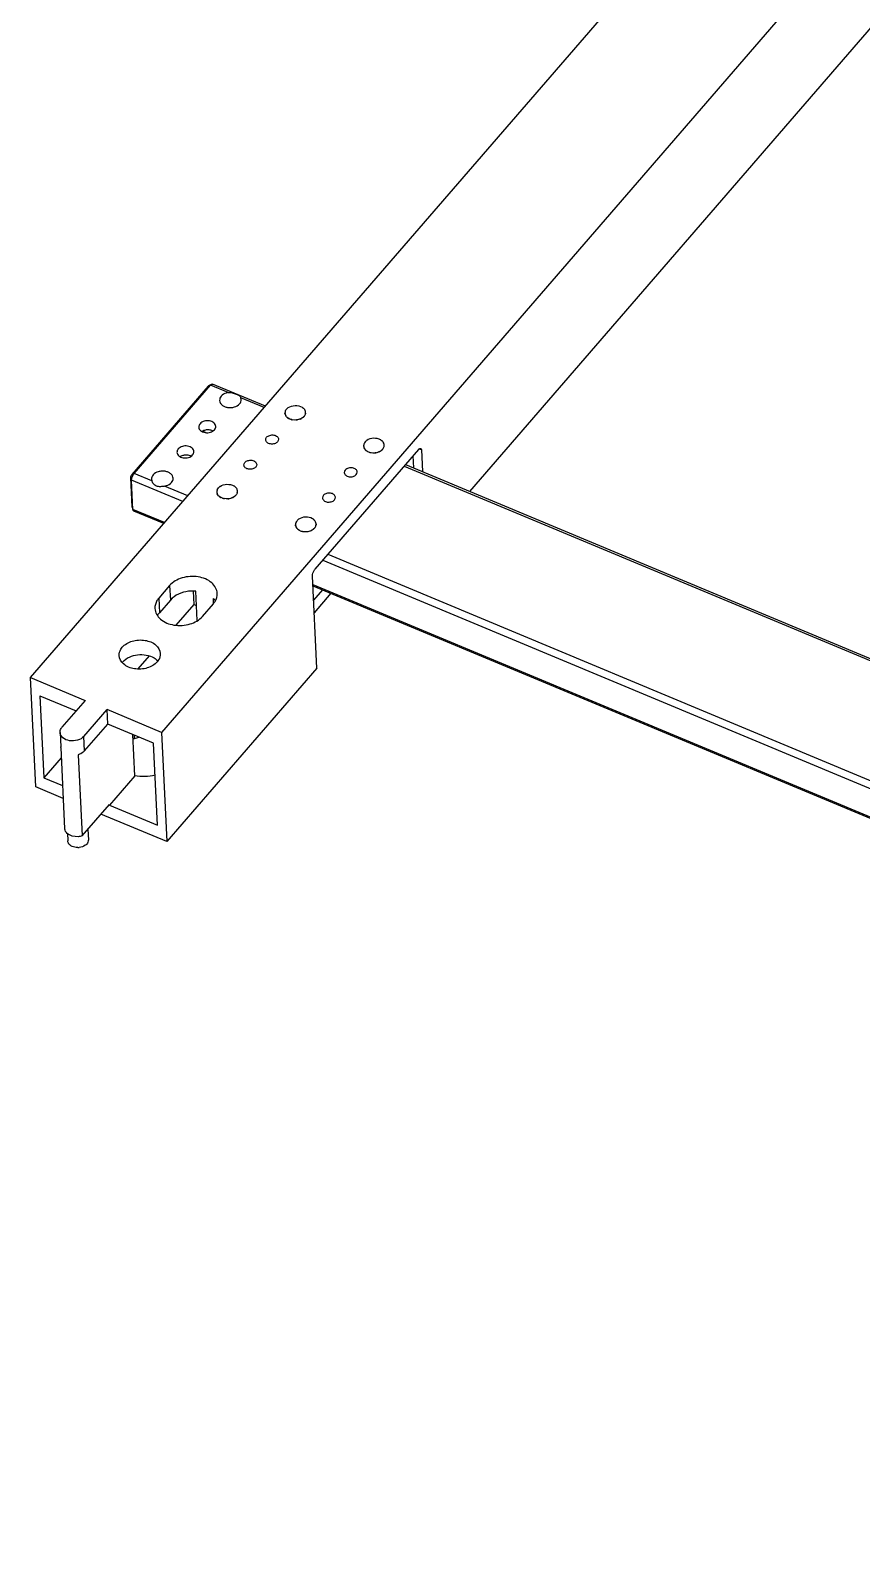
# Model space of a CAD drawing. Header units: millimetres. Extents: x 710 to 26878, y 589 to 5187.
# Drawn here: x 12433.9 to 12514.5, y 1092 to 1240.2 of the extents above; entities that cross this region are included whole.
import ezdxf

# ---------------------------------------------------------------- set-up
doc = ezdxf.new("R2010")
doc.units = ezdxf.units.MM
doc.layers.add('02___PRT_ALL_AXES', color=7, linetype='Continuous')

msp = doc.modelspace()

# ---------------------------------------------------------------- linework, layer by layer
at = {"color": 7, "linetype": 'Continuous'}
for p, q in [((12433.8866, 1177.4059), (12611.7682, 1383.209)), ((12624.4875, 1377.899), (12446.6059, 1172.096)), ((12476.4958, 1195.4907), (12598.5376, 1336.6889)), ((12443.737, 1197.1374), (12451.1432, 1205.7061)), ((12443.9407, 1197.2257), (12451.3469, 1205.7944)), ((12451.1432, 1205.7061), (12451.3469, 1205.7944)), ((12451.1995, 1205.754), (12451.4594, 1205.8902)), ((12453.0556, 1205.0811), (12451.3469, 1205.7944)), ((12456.6712, 1203.7669), (12451.5562, 1205.9023)), ((12458.5519, 1203.0587), (12458.5765, 1203.0649)), ((12458.5772, 1203.0555), (12458.5519, 1203.0587)), ((12458.5552, 1203.0272), (12458.5795, 1203.0342)), ((12458.5808, 1203.0248), (12458.5552, 1203.0272)), ((12458.5605, 1202.996), (12458.5843, 1203.0037)), ((12458.5862, 1202.9944), (12458.5605, 1202.996)), ((12458.5677, 1202.965), (12458.5911, 1202.9734)), ((12458.5935, 1202.9641), (12458.5677, 1202.965)), ((12458.5769, 1202.9342), (12458.5997, 1202.9434)), ((12458.6027, 1202.9342), (12458.5769, 1202.9342)), ((12458.5879, 1202.9039), (12458.6102, 1202.9137)), ((12458.6138, 1202.9047), (12458.5879, 1202.9039)), ((12458.6008, 1202.8739), (12458.6225, 1202.8844)), ((12458.6267, 1202.8755), (12458.6008, 1202.8739)), ((12458.6156, 1202.8444), (12458.6366, 1202.8556)), ((12458.6413, 1202.8468), (12458.6156, 1202.8444)), ((12458.6322, 1202.8155), (12458.6526, 1202.8273)), ((12458.6578, 1202.8187), (12458.6322, 1202.8155)), ((12458.6506, 1202.7871), (12458.6702, 1202.7995)), ((12458.676, 1202.7911), (12458.6506, 1202.7871)), ((12458.7964, 1202.6321), (12458.811, 1202.6475)), ((12458.8197, 1202.6405), (12458.7964, 1202.6321)), ((12458.8262, 1202.6092), (12458.8399, 1202.6251)), ((12458.849, 1202.6184), (12458.8262, 1202.6092)), ((12458.8574, 1202.5873), (12458.8701, 1202.6036)), ((12458.8797, 1202.5972), (12458.8574, 1202.5873)), ((12459.2336, 1202.4303), (12459.2356, 1202.4486)), ((12459.2482, 1202.4457), (12459.2336, 1202.4303)), ((12459.2761, 1202.4214), (12459.2769, 1202.4397)), ((12459.6738, 1202.4027), (12459.6647, 1202.4196)), ((12459.678, 1202.4208), (12459.6738, 1202.4027)), ((12459.7182, 1202.4075), (12459.708, 1202.4241)), ((12459.7213, 1202.4257), (12459.7182, 1202.4075)), ((12460.0954, 1202.5097), (12460.077, 1202.5221)), ((12460.0885, 1202.5272), (12460.0954, 1202.5097)), ((12460.1334, 1202.5273), (12460.1142, 1202.5391)), ((12460.1254, 1202.5445), (12460.1334, 1202.5273)), ((12460.4027, 1202.7449), (12460.4195, 1202.7314)), ((12460.444, 1202.7584), (12460.4193, 1202.7632)), ((12460.4264, 1202.7714), (12460.444, 1202.7584)), ((12460.5918, 1203.0576), (12460.5661, 1203.0544)), ((12460.5677, 1203.0638), (12460.5918, 1203.0576)), ((12460.5962, 1203.0891), (12460.5707, 1203.0852)), ((12460.5718, 1203.0946), (12460.5962, 1203.0891)), ((12460.5987, 1203.1207), (12460.5735, 1203.116)), ((12460.5739, 1203.1255), (12460.5987, 1203.1207)), ((12460.5742, 1203.1563), (12460.5993, 1203.1523)), ((12460.5993, 1203.1523), (12460.5743, 1203.1468)), ((12450.938, 1201.1798), (12450.5825, 1201.3282)), ((12451.1049, 1201.46), (12450.9911, 1201.4547)), ((12471.5314, 1199.5543), (12461.4801, 1187.9252)), ((12466.1835, 1199.8727), (12466.2081, 1199.879)), ((12466.2088, 1199.8695), (12466.1835, 1199.8727)), ((12466.1868, 1199.8413), (12466.2111, 1199.8483)), ((12466.2124, 1199.8389), (12466.1868, 1199.8413)), ((12466.1921, 1199.81), (12466.2159, 1199.8177)), ((12466.2178, 1199.8084), (12466.1921, 1199.81)), ((12466.1993, 1199.779), (12466.2227, 1199.7874)), ((12466.2251, 1199.7782), (12466.1993, 1199.779)), ((12466.2085, 1199.7483), (12466.2313, 1199.7574)), ((12466.2343, 1199.7483), (12466.2085, 1199.7483)), ((12466.2195, 1199.7179), (12466.2418, 1199.7277)), ((12466.2454, 1199.7187), (12466.2195, 1199.7179)), ((12466.2324, 1199.688), (12466.2541, 1199.6985)), ((12466.2583, 1199.6895), (12466.2324, 1199.688)), ((12466.2472, 1199.6585), (12466.2682, 1199.6696)), ((12466.2729, 1199.6609), (12466.2472, 1199.6585)), ((12466.2638, 1199.6295), (12466.2841, 1199.6413)), ((12466.2894, 1199.6327), (12466.2638, 1199.6295)), ((12466.2821, 1199.6012), (12466.3018, 1199.6135)), ((12466.3076, 1199.6051), (12466.2821, 1199.6012)), ((12466.428, 1199.4461), (12466.4426, 1199.4615)), ((12466.4513, 1199.4546), (12466.428, 1199.4461)), ((12466.4577, 1199.4232), (12466.4714, 1199.4391)), ((12466.4806, 1199.4324), (12466.4577, 1199.4232)), ((12466.489, 1199.4014), (12466.5017, 1199.4176)), ((12466.5113, 1199.4112), (12466.489, 1199.4014)), ((12466.8652, 1199.2443), (12466.8672, 1199.2626)), ((12466.8798, 1199.2597), (12466.8652, 1199.2443)), ((12466.9076, 1199.2354), (12466.9085, 1199.2537)), ((12467.3054, 1199.2167), (12467.2963, 1199.2336)), ((12467.3096, 1199.2349), (12467.3054, 1199.2167)), ((12467.3498, 1199.2215), (12467.3396, 1199.2381)), ((12467.3529, 1199.2397), (12467.3498, 1199.2215)), ((12467.727, 1199.3238), (12467.7085, 1199.3362)), ((12467.7201, 1199.3413), (12467.727, 1199.3238)), ((12467.765, 1199.3413), (12467.7458, 1199.3531)), ((12467.757, 1199.3586), (12467.765, 1199.3413)), ((12468.0343, 1199.559), (12468.0511, 1199.5455)), ((12468.0756, 1199.5725), (12468.0508, 1199.5772)), ((12468.0579, 1199.5854), (12468.0756, 1199.5725)), ((12468.2233, 1199.8716), (12468.1977, 1199.8684)), ((12468.1993, 1199.8779), (12468.2233, 1199.8716)), ((12468.2278, 1199.9031), (12468.2023, 1199.8992)), ((12468.2034, 1199.9087), (12468.2278, 1199.9031)), ((12468.2303, 1199.9348), (12468.2051, 1199.93)), ((12468.2055, 1199.9395), (12468.2303, 1199.9348)), ((12468.2058, 1199.9704), (12468.2308, 1199.9664)), ((12468.2308, 1199.9664), (12468.2059, 1199.9609)), ((12471.8126, 1199.5067), (12471.5562, 1199.6137)), ((12471.8126, 1199.5067), (12471.9119, 1197.4044)), ((12448.9888, 1199.0118), (12448.8751, 1199.0065)), ((12470.2668, 1198.0912), (12697.0663, 1103.4093)), ((12471.0639, 1197.7584), (12471.0077, 1198.9484)), ((12443.7467, 1193.9789), (12443.6131, 1196.8076)), ((12443.6131, 1196.8076), (12443.6928, 1196.5661)), ((12443.8264, 1193.7374), (12443.6928, 1196.5661)), ((12448.6563, 1194.494), (12443.6928, 1196.5661)), ((12443.737, 1197.1374), (12443.9407, 1197.2257)), ((12445.6494, 1196.5123), (12443.9407, 1197.2257)), ((12451.9392, 1195.408), (12451.9638, 1195.4142)), ((12451.9645, 1195.4048), (12451.9392, 1195.408)), ((12451.9425, 1195.3766), (12451.9668, 1195.3836)), ((12451.9681, 1195.3742), (12451.9425, 1195.3766)), ((12451.9478, 1195.3453), (12451.9716, 1195.353)), ((12451.9735, 1195.3437), (12451.9478, 1195.3453)), ((12451.955, 1195.3143), (12451.9784, 1195.3227)), ((12451.9808, 1195.3135), (12451.955, 1195.3143)), ((12451.9642, 1195.2836), (12451.987, 1195.2927)), ((12451.99, 1195.2836), (12451.9642, 1195.2836)), ((12451.9752, 1195.2532), (12451.9975, 1195.263)), ((12452.0011, 1195.254), (12451.9752, 1195.2532)), ((12451.9881, 1195.2233), (12452.0098, 1195.2337)), ((12452.014, 1195.2248), (12451.9881, 1195.2233)), ((12452.0029, 1195.1938), (12452.0239, 1195.2049)), ((12452.0286, 1195.1961), (12452.0029, 1195.1938)), ((12452.0195, 1195.1648), (12452.0399, 1195.1766)), ((12452.0451, 1195.168), (12452.0195, 1195.1648)), ((12452.0379, 1195.1365), (12452.0575, 1195.1488)), ((12452.0633, 1195.1404), (12452.0379, 1195.1365)), ((12452.1837, 1194.9814), (12452.1983, 1194.9968)), ((12452.207, 1194.9898), (12452.1837, 1194.9814)), ((12452.2135, 1194.9585), (12452.2272, 1194.9744)), ((12452.2363, 1194.9677), (12452.2135, 1194.9585)), ((12452.2447, 1194.9367), (12452.2574, 1194.9529)), ((12452.267, 1194.9465), (12452.2447, 1194.9367)), ((12452.6209, 1194.7796), (12452.6229, 1194.7979)), ((12452.6355, 1194.795), (12452.6209, 1194.7796)), ((12452.6634, 1194.7707), (12452.6642, 1194.789)), ((12453.0611, 1194.752), (12453.052, 1194.7689)), ((12453.0653, 1194.7702), (12453.0611, 1194.752)), ((12453.1055, 1194.7568), (12453.0953, 1194.7734)), ((12453.1086, 1194.775), (12453.1055, 1194.7568)), ((12453.4827, 1194.8591), (12453.4643, 1194.8715)), ((12453.4758, 1194.8765), (12453.4827, 1194.8591)), ((12453.5207, 1194.8766), (12453.5015, 1194.8884)), ((12453.5127, 1194.8938), (12453.5207, 1194.8766)), ((12453.79, 1195.0943), (12453.8068, 1195.0807)), ((12453.8313, 1195.1078), (12453.8066, 1195.1125)), ((12453.8137, 1195.1207), (12453.8313, 1195.1078)), ((12453.9791, 1195.4069), (12453.9534, 1195.4037)), ((12453.955, 1195.4132), (12453.9791, 1195.4069)), ((12453.9835, 1195.4384), (12453.958, 1195.4345)), ((12453.9591, 1195.444), (12453.9835, 1195.4384)), ((12453.986, 1195.47), (12453.9608, 1195.4653)), ((12453.9612, 1195.4748), (12453.986, 1195.47)), ((12453.9615, 1195.5056), (12453.9866, 1195.5017)), ((12453.9866, 1195.5017), (12453.9616, 1195.4962)), ((12443.7467, 1193.9789), (12443.8264, 1193.7374)), ((12443.7529, 1193.9399), (12443.7467, 1193.9789)), ((12443.7529, 1193.9399), (12443.8388, 1193.6594)), ((12443.8388, 1193.6594), (12443.8264, 1193.7374)), ((12446.8951, 1192.4564), (12443.8264, 1193.7374)), ((12446.8155, 1192.3642), (12443.8983, 1193.5821)), ((12459.5708, 1192.222), (12459.5954, 1192.2283)), ((12459.5961, 1192.2188), (12459.5708, 1192.222)), ((12459.5741, 1192.1906), (12459.5984, 1192.1976)), ((12459.5997, 1192.1882), (12459.5741, 1192.1906)), ((12459.5794, 1192.1593), (12459.6032, 1192.1671)), ((12459.6051, 1192.1577), (12459.5794, 1192.1593)), ((12459.5866, 1192.1283), (12459.61, 1192.1368)), ((12459.6124, 1192.1275), (12459.5866, 1192.1283)), ((12459.5958, 1192.0976), (12459.6186, 1192.1068)), ((12459.6216, 1192.0976), (12459.5958, 1192.0976)), ((12459.6068, 1192.0672), (12459.6291, 1192.0771)), ((12459.6327, 1192.068), (12459.6068, 1192.0672)), ((12459.6197, 1192.0373), (12459.6414, 1192.0478)), ((12459.6456, 1192.0389), (12459.6197, 1192.0373)), ((12459.6345, 1192.0078), (12459.6555, 1192.019)), ((12459.6602, 1192.0102), (12459.6345, 1192.0078)), ((12459.6511, 1191.9789), (12459.6714, 1191.9906)), ((12459.6767, 1191.982), (12459.6511, 1191.9789)), ((12459.6694, 1191.9505), (12459.6891, 1191.9629)), ((12459.6949, 1191.9544), (12459.6694, 1191.9505)), ((12459.8153, 1191.7954), (12459.8299, 1191.8109)), ((12459.8386, 1191.8039), (12459.8153, 1191.7954)), ((12459.845, 1191.7726), (12459.8587, 1191.7884)), ((12459.8679, 1191.7817), (12459.845, 1191.7726)), ((12459.8763, 1191.7507), (12459.889, 1191.7669)), ((12459.8986, 1191.7605), (12459.8763, 1191.7507)), ((12461.1143, 1191.6731), (12461.0958, 1191.6855)), ((12461.1074, 1191.6906), (12461.1143, 1191.6731)), ((12461.1523, 1191.6907), (12461.1331, 1191.7024)), ((12461.1443, 1191.7079), (12461.1523, 1191.6907)), ((12461.4216, 1191.9083), (12461.4384, 1191.8948)), ((12461.4629, 1191.9218), (12461.4381, 1191.9266)), ((12461.4452, 1191.9348), (12461.4629, 1191.9218)), ((12461.6106, 1192.2209), (12461.585, 1192.2178)), ((12461.5866, 1192.2272), (12461.6106, 1192.2209)), ((12461.6151, 1192.2525), (12461.5896, 1192.2485)), ((12461.5907, 1192.258), (12461.6151, 1192.2525)), ((12461.6176, 1192.2841), (12461.5924, 1192.2794)), ((12461.5928, 1192.2888), (12461.6176, 1192.2841)), ((12461.5931, 1192.3197), (12461.6181, 1192.3157)), ((12461.6181, 1192.3157), (12461.5932, 1192.3102)), ((12460.2525, 1191.5936), (12460.2545, 1191.6119)), ((12460.2671, 1191.6091), (12460.2525, 1191.5936)), ((12460.2949, 1191.5848), (12460.2958, 1191.6031)), ((12460.6927, 1191.566), (12460.6836, 1191.583)), ((12460.6969, 1191.5842), (12460.6927, 1191.566)), ((12460.7371, 1191.5708), (12460.7269, 1191.5874)), ((12460.7402, 1191.5891), (12460.7371, 1191.5708)), ((12462.2519, 1188.8182), (12689.0514, 1094.1364)), ((12461.6547, 1178.32), (12461.2323, 1187.2656)), ((12447.3841, 1186.3469), (12446.3261, 1185.1228)), ((12447.3841, 1186.3469), (12447.4509, 1184.9325)), ((12449.6646, 1185.7912), (12449.7249, 1184.5135)), ((12450.0697, 1182.9509), (12449.935, 1185.8039)), ((12461.2706, 1186.455), (12687.2902, 1092.0987)), ((12461.2766, 1186.3271), (12687.2106, 1092.0066)), ((12462.2074, 1185.9386), (12461.3422, 1184.9376)), ((12446.3261, 1185.1228), (12446.3929, 1183.7084)), ((12447.4509, 1184.9325), (12446.3929, 1183.7084)), ((12449.7249, 1184.5135), (12447.9983, 1182.5158)), ((12449.7249, 1184.5135), (12450.0013, 1184.3981)), ((12450.5658, 1183.3528), (12451.6239, 1184.5769)), ((12451.6529, 1184.6285), (12451.6309, 1185.096)), ((12463.0364, 1185.5925), (12461.4007, 1183.7001)), ((12445.4044, 1179.5148), (12444.3079, 1178.2462)), ((12461.6547, 1178.32), (12447.1068, 1161.4886)), ((12434.3875, 1166.7985), (12433.8866, 1177.4059)), ((12433.8866, 1177.4059), (12439.1863, 1175.1934)), ((12434.8013, 1175.6376), (12435.177, 1167.682)), ((12434.8013, 1175.6376), (12438.3057, 1174.1746)), ((12439.1863, 1175.1934), (12436.938, 1172.5922)), ((12439.0578, 1171.7072), (12441.3062, 1174.3085)), ((12441.3729, 1172.8941), (12441.3062, 1174.3085)), ((12446.6059, 1172.096), (12441.3062, 1174.3085)), ((12439.1246, 1170.2929), (12441.3729, 1172.8941)), ((12445.8247, 1171.0357), (12441.3729, 1172.8941)), ((12436.7493, 1172.0908), (12436.8161, 1170.6764)), ((12439.1246, 1170.2929), (12439.0578, 1171.7072)), ((12443.9944, 1167.8706), (12443.8051, 1171.8788)), ((12443.973, 1171.4922), (12443.9578, 1171.815)), ((12446.2004, 1163.0801), (12445.8247, 1171.0357)), ((12446.6059, 1172.096), (12447.1068, 1161.4886)), ((12436.8669, 1169.6372), (12435.177, 1167.682)), ((12436.82, 1170.6303), (12436.8163, 1170.6764)), ((12438.4667, 1160.9059), (12438.4598, 1160.906)), ((12438.5907, 1160.9118), (12438.5976, 1160.9125))]:
    msp.add_line(p, q, dxfattribs=at)
for centre, radius, start, end in [((12459.0743, 1203.0976), 0.4989, 182.70362, 183.760881), ((12459.0756, 1203.0978), 0.5002, 184.849196, 187.296388), ((12459.0798, 1203.0983), 0.5044, 188.380926, 190.814669), ((12459.0866, 1203.0997), 0.5114, 191.891196, 194.302671), ((12459.0961, 1203.1023), 0.5212, 195.367379, 197.748415), ((12459.1081, 1203.1062), 0.5339, 198.797839, 201.141111), ((12459.1225, 1203.112), 0.5493, 202.172201, 204.471382), ((12459.1365, 1203.1184), 0.5648, 205.478621, 206.842434), ((12459.1425, 1203.1215), 0.5715, 206.841563, 207.727753), ((12459.1573, 1203.1295), 0.5883, 208.718596, 210.914987), ((12459.1773, 1203.1417), 0.6118, 211.877603, 214.017516), ((12459.1987, 1203.1564), 0.6377, 214.954464, 217.035923), ((12459.3162, 1203.268), 0.8002, 229.058971, 230.848159), ((12459.3399, 1203.2975), 0.8379, 231.629795, 233.36487), ((12459.3629, 1203.3288), 0.8768, 234.122975, 235.806327), ((12459.385, 1203.3619), 0.9167, 236.542024, 238.176266), ((12459.4061, 1203.3964), 0.9571, 238.890759, 240.478659), ((12459.426, 1203.4319), 0.9978, 241.173206, 242.717627), ((12459.5017, 1203.612), 1.1934, 251.737729, 253.108402), ((12459.5117, 1203.6456), 1.2285, 253.710385, 255.054843), ((12459.5201, 1203.6774), 1.2614, 255.645804, 256.966769), ((12459.5268, 1203.7071), 1.2918, 257.547902, 258.848035), ((12459.532, 1203.7343), 1.3195, 259.420508, 260.702407), ((12459.5415, 1203.8282), 1.414, 273.773578, 274.997674), ((12459.5419, 1203.824), 1.4098, 275.541558, 276.029774), ((12459.5422, 1203.8213), 1.4071, 276.029682, 276.768982), ((12459.5433, 1203.8127), 1.3983, 277.314312, 278.54755), ((12459.5454, 1203.7991), 1.3846, 279.09621, 280.337567), ((12459.5872, 1203.6522), 1.2317, 290.168765, 291.510869), ((12459.6001, 1203.6198), 1.1968, 292.111749, 293.479806), ((12459.6139, 1203.5885), 1.1625, 294.093703, 295.225134), ((12459.6194, 1203.5767), 1.1495, 295.226758, 295.492137), ((12459.6316, 1203.5518), 1.1218, 296.115976, 297.544323), ((12459.65, 1203.517), 1.0825, 298.185343, 299.648132), ((12459.6701, 1203.4822), 1.0423, 300.305082, 301.805227), ((12459.6917, 1203.4478), 1.0017, 302.479407, 304.019838), ((12459.7639, 1203.3508), 0.8806, 309.372053, 311.050611), ((12459.7897, 1203.3215), 0.8416, 311.806532, 313.536572), ((12459.816, 1203.2942), 0.8037, 314.315921, 316.099859), ((12459.8364, 1203.2748), 0.7755, 316.907988, 317.516961), ((12459.8455, 1203.2664), 0.7632, 317.515325, 318.746385), ((12459.8687, 1203.2464), 0.7325, 319.572726, 321.470426), ((12459.8946, 1203.2261), 0.6997, 322.325536, 324.282221), ((12460.0396, 1203.1506), 0.5352, 343.94598, 346.285308), ((12460.0522, 1203.1477), 0.5223, 347.333109, 349.710848), ((12460.0598, 1203.1463), 0.5146, 350.776377, 351.247005), ((12460.0628, 1203.1459), 0.5116, 351.245677, 353.184089), ((12460.0694, 1203.1451), 0.5049, 354.25872, 356.690713), ((12460.0755, 1203.1449), 0.4988, 1.309148, 2.703581), ((12460.0738, 1203.1449), 0.5005, 357.774659, 0.220964), ((12451.1023, 1200.3002), 1.1598, 95.497787, 95.820746), ((12451.103, 1200.2957), 1.1643, 89.354006, 89.910371), ((12466.7059, 1199.9117), 0.4989, 182.70362, 183.760881), ((12466.7072, 1199.9118), 0.5002, 184.849196, 187.296388), ((12466.7113, 1199.9124), 0.5044, 188.380926, 190.814669), ((12466.7182, 1199.9138), 0.5114, 191.891196, 194.302671), ((12466.7277, 1199.9163), 0.5212, 195.367379, 197.748415), ((12466.7397, 1199.9203), 0.5339, 198.797839, 201.141111), ((12466.7541, 1199.926), 0.5493, 202.172201, 204.471382), ((12466.7681, 1199.9325), 0.5647, 205.478606, 206.836117), ((12466.7741, 1199.9355), 0.5715, 206.83527, 207.727763), ((12466.7889, 1199.9436), 0.5883, 208.718596, 210.914987), ((12466.8089, 1199.9558), 0.6118, 211.877603, 214.017516), ((12466.8303, 1199.9705), 0.6377, 214.954464, 217.035923), ((12466.9478, 1200.0821), 0.8002, 229.058971, 230.848159), ((12466.9714, 1200.1115), 0.8379, 231.629795, 233.36487), ((12466.9945, 1200.1429), 0.8768, 234.122975, 235.806327), ((12467.0166, 1200.176), 0.9167, 236.542024, 238.176266), ((12467.0377, 1200.2104), 0.9571, 238.890759, 240.478659), ((12467.0576, 1200.246), 0.9978, 241.173206, 242.717627), ((12467.1333, 1200.426), 1.1934, 251.737729, 253.108402), ((12467.1433, 1200.4596), 1.2285, 253.710385, 255.054843), ((12467.1517, 1200.4915), 1.2614, 255.645804, 256.966769), ((12467.1584, 1200.5212), 1.2918, 257.547902, 258.848035), ((12467.1636, 1200.5483), 1.3195, 259.420508, 260.702407), ((12467.1731, 1200.6423), 1.414, 273.773578, 274.997674), ((12467.1735, 1200.638), 1.4098, 275.541558, 276.026988), ((12467.1738, 1200.6354), 1.4071, 276.026894, 276.76898), ((12467.1749, 1200.6267), 1.3983, 277.314312, 278.54755), ((12467.177, 1200.6132), 1.3846, 279.09621, 280.337567), ((12467.2187, 1200.4663), 1.2317, 290.168765, 291.510869), ((12467.2317, 1200.4339), 1.1968, 292.111749, 293.479806), ((12467.2455, 1200.4026), 1.1626, 294.093718, 295.220094), ((12467.251, 1200.3907), 1.1495, 295.2217, 295.492133), ((12467.2632, 1200.3659), 1.1218, 296.115976, 297.544323), ((12467.2816, 1200.331), 1.0825, 298.185343, 299.648132), ((12467.3017, 1200.2962), 1.0423, 300.305082, 301.805227), ((12467.3233, 1200.2619), 1.0017, 302.479407, 304.019838), ((12467.3955, 1200.1648), 0.8806, 309.372053, 311.050611), ((12467.4213, 1200.1355), 0.8416, 311.806532, 313.536572), ((12467.4476, 1200.1083), 0.8037, 314.315921, 316.099859), ((12467.468, 1200.0888), 0.7755, 316.907988, 317.516961), ((12467.4771, 1200.0805), 0.7632, 317.515325, 318.746385), ((12467.5003, 1200.0605), 0.7325, 319.572726, 321.470426), ((12467.5262, 1200.0402), 0.6997, 322.325536, 324.282221), ((12467.6712, 1199.9647), 0.5352, 343.94598, 346.285308), ((12467.6838, 1199.9617), 0.5223, 347.333109, 349.710848), ((12467.6913, 1199.9604), 0.5146, 350.776383, 351.229837), ((12467.6944, 1199.9599), 0.5116, 351.228476, 353.184059), ((12467.701, 1199.9592), 0.5049, 354.25872, 356.690713), ((12467.7071, 1199.959), 0.4988, 1.309148, 2.703581), ((12467.7054, 1199.9589), 0.5005, 357.774659, 0.220964), ((12448.9862, 1197.852), 1.1598, 95.497787, 95.820746), ((12448.987, 1197.8475), 1.1643, 89.354006, 89.910371), ((12452.4616, 1195.447), 0.4989, 182.70362, 183.760881), ((12452.4629, 1195.4471), 0.5002, 184.849196, 187.296388), ((12452.4671, 1195.4477), 0.5044, 188.380926, 190.814669), ((12452.4739, 1195.4491), 0.5114, 191.891196, 194.302671), ((12452.4834, 1195.4516), 0.5212, 195.367379, 197.748415), ((12452.4954, 1195.4556), 0.5339, 198.797839, 201.141111), ((12452.5098, 1195.4613), 0.5493, 202.172201, 204.471382), ((12452.5238, 1195.4678), 0.5648, 205.478621, 206.842434), ((12452.5298, 1195.4708), 0.5715, 206.841563, 207.727753), ((12452.5446, 1195.4788), 0.5883, 208.718596, 210.914987), ((12452.5646, 1195.4911), 0.6118, 211.877603, 214.017516), ((12452.586, 1195.5058), 0.6377, 214.954464, 217.035923), ((12452.7035, 1195.6174), 0.8002, 229.058971, 230.848159), ((12452.7272, 1195.6468), 0.8379, 231.629795, 233.36487), ((12452.7502, 1195.6782), 0.8768, 234.122975, 235.806327), ((12452.7723, 1195.7112), 0.9167, 236.542024, 238.176266), ((12452.7934, 1195.7457), 0.9571, 238.890759, 240.478659), ((12452.8133, 1195.7812), 0.9978, 241.173206, 242.717627), ((12452.889, 1195.9613), 1.1934, 251.737729, 253.108402), ((12452.899, 1195.9949), 1.2285, 253.710385, 255.054843), ((12452.9074, 1196.0268), 1.2614, 255.645804, 256.966769), ((12452.9141, 1196.0564), 1.2918, 257.547902, 258.848035), ((12452.9193, 1196.0836), 1.3195, 259.420508, 260.702407), ((12452.9288, 1196.1776), 1.414, 273.773578, 274.997674), ((12452.9292, 1196.1733), 1.4098, 275.541558, 276.029774), ((12452.9295, 1196.1707), 1.4071, 276.029682, 276.768982), ((12452.9306, 1196.162), 1.3983, 277.314312, 278.54755), ((12452.9327, 1196.1485), 1.3846, 279.09621, 280.337567), ((12452.9745, 1196.0016), 1.2317, 290.168765, 291.510869), ((12452.9874, 1195.9692), 1.1968, 292.111749, 293.479806), ((12453.0012, 1195.9378), 1.1625, 294.093703, 295.225134), ((12453.0067, 1195.926), 1.1495, 295.226758, 295.492137), ((12453.0189, 1195.9011), 1.1218, 296.115976, 297.544323), ((12453.0373, 1195.8663), 1.0825, 298.185343, 299.648132), ((12453.0574, 1195.8315), 1.0423, 300.305082, 301.805227), ((12453.079, 1195.7971), 1.0017, 302.479407, 304.019838), ((12453.1512, 1195.7001), 0.8806, 309.372053, 311.050611), ((12453.177, 1195.6708), 0.8416, 311.806532, 313.536572), ((12453.2033, 1195.6436), 0.8037, 314.315921, 316.099859), ((12453.2237, 1195.6241), 0.7755, 316.907988, 317.516961), ((12453.2328, 1195.6157), 0.7632, 317.515325, 318.746385), ((12453.256, 1195.5958), 0.7325, 319.572726, 321.470426), ((12453.2819, 1195.5755), 0.6997, 322.325536, 324.282221), ((12453.4269, 1195.5), 0.5352, 343.94598, 346.285308), ((12453.4395, 1195.497), 0.5223, 347.333109, 349.710848), ((12453.4471, 1195.4956), 0.5146, 350.776377, 351.247005), ((12453.4501, 1195.4952), 0.5116, 351.245677, 353.184089), ((12453.4567, 1195.4945), 0.5049, 354.25872, 356.690713), ((12453.4628, 1195.4942), 0.4988, 1.309148, 2.703581), ((12453.4611, 1195.4942), 0.5005, 357.774659, 0.220964), ((12460.0932, 1192.261), 0.4989, 182.70362, 183.760881), ((12460.0945, 1192.2611), 0.5002, 184.849196, 187.296388), ((12460.0986, 1192.2617), 0.5044, 188.380926, 190.814669), ((12460.1055, 1192.2631), 0.5114, 191.891196, 194.302671), ((12460.115, 1192.2656), 0.5212, 195.367379, 197.748415), ((12460.127, 1192.2696), 0.5339, 198.797839, 201.141111), ((12460.1414, 1192.2753), 0.5493, 202.172201, 204.471382), ((12460.1554, 1192.2818), 0.5647, 205.478606, 206.836117), ((12460.1614, 1192.2849), 0.5715, 206.83527, 207.727763), ((12460.1762, 1192.2929), 0.5883, 208.718596, 210.914987), ((12460.1962, 1192.3051), 0.6118, 211.877603, 214.017516), ((12460.2176, 1192.3198), 0.6377, 214.954464, 217.035923), ((12460.3351, 1192.4314), 0.8002, 229.058971, 230.848159), ((12460.3587, 1192.4608), 0.8379, 231.629795, 233.36487), ((12460.3818, 1192.4922), 0.8768, 234.122975, 235.806327), ((12460.4039, 1192.5253), 0.9167, 236.542024, 238.176266), ((12460.425, 1192.5598), 0.9571, 238.890759, 240.478659), ((12460.4449, 1192.5953), 0.9978, 241.173206, 242.717627), ((12460.5206, 1192.7754), 1.1934, 251.737729, 253.108402), ((12460.5306, 1192.809), 1.2285, 253.710385, 255.054843), ((12460.606, 1192.8156), 1.2317, 290.168765, 291.510869), ((12460.619, 1192.7832), 1.1968, 292.111749, 293.479806), ((12460.6328, 1192.7519), 1.1626, 294.093718, 295.220094), ((12460.6383, 1192.7401), 1.1495, 295.2217, 295.492133), ((12460.6505, 1192.7152), 1.1218, 296.115976, 297.544323), ((12460.6689, 1192.6804), 1.0825, 298.185343, 299.648132), ((12460.689, 1192.6456), 1.0423, 300.305082, 301.805227), ((12460.7106, 1192.6112), 1.0017, 302.479407, 304.019838), ((12460.7828, 1192.5141), 0.8806, 309.372053, 311.050611), ((12460.8086, 1192.4849), 0.8416, 311.806532, 313.536572), ((12460.8349, 1192.4576), 0.8037, 314.315921, 316.099859), ((12460.8553, 1192.4381), 0.7755, 316.907988, 317.516961), ((12460.8644, 1192.4298), 0.7632, 317.515325, 318.746385), ((12460.8876, 1192.4098), 0.7325, 319.572726, 321.470426), ((12460.9135, 1192.3895), 0.6997, 322.325536, 324.282221), ((12461.0585, 1192.314), 0.5352, 343.94598, 346.285308), ((12461.0711, 1192.3111), 0.5223, 347.333109, 349.710848), ((12461.0786, 1192.3097), 0.5146, 350.776383, 351.229837), ((12461.0817, 1192.3092), 0.5116, 351.228476, 353.184059), ((12461.0883, 1192.3085), 0.5049, 354.25872, 356.690713), ((12461.0944, 1192.3083), 0.4988, 1.309148, 2.703581), ((12461.0927, 1192.3083), 0.5005, 357.774659, 0.220964), ((12460.539, 1192.8408), 1.2614, 255.645804, 256.966769), ((12460.5457, 1192.8705), 1.2918, 257.547902, 258.848035), ((12460.5509, 1192.8977), 1.3195, 259.420508, 260.702407), ((12460.5604, 1192.9916), 1.414, 273.773578, 274.997674), ((12460.5608, 1192.9874), 1.4098, 275.541558, 276.026988), ((12460.5611, 1192.9847), 1.4071, 276.026894, 276.76898), ((12460.5622, 1192.976), 1.3983, 277.314312, 278.54755), ((12460.5643, 1192.9625), 1.3846, 279.09621, 280.337567), ((12445.0291, 1166.9949), 4.6196, 103.214997, 105.194166), ((12443.2364, 1174.6411), 3.2339, 283.166965, 291.11648), ((12438.4627, 1162.3283), 1.4223, 269.880493, 271.657387), ((12438.4632, 1162.3166), 1.4105, 271.65223, 275.467557)]:
    msp.add_arc(centre, radius, start, end, dxfattribs=at)
for points, knots in [([(12451.1432, 1205.7061), (12451.1478, 1205.7115), (12451.1646, 1205.7296), (12451.1838, 1205.7458), (12451.1995, 1205.754)], [0, 0, 0, 0, 0.28425952, 1, 1, 1, 1]), ([(12451.3469, 1205.7944), (12451.3561, 1205.8051), (12451.3895, 1205.8413), (12451.4281, 1205.8738), (12451.4594, 1205.8902)], [0, 0, 0, 0, 0.28454662, 1, 1, 1, 1]), ([(12451.4594, 1205.8902), (12451.468, 1205.8947), (12451.4979, 1205.9083), (12451.5347, 1205.9113), (12451.5562, 1205.9023)], [0, 0, 0, 0, 0.29390577, 1, 1, 1, 1]), ([(12450.9846, 1201.454), (12450.9422, 1201.4497), (12450.7807, 1201.4243), (12450.6235, 1201.3631), (12450.5227, 1201.2963)], [0, 0, 0, 0, 0.26059901, 1, 1, 1, 1]), ([(12451.5871, 1201.346), (12451.5529, 1201.3643), (12451.4044, 1201.4309), (12451.2398, 1201.4586), (12451.1162, 1201.46)], [0, 0, 0, 0, 0.2386502, 1, 1, 1, 1]), ([(12471.5314, 1199.5543), (12471.5492, 1199.5748), (12471.6019, 1199.6303), (12471.6916, 1199.6827), (12471.7408, 1199.6621)], [0, 0, 0, 0, 0.33790844, 1, 1, 1, 1]), ([(12471.7408, 1199.6621), (12471.7773, 1199.6469), (12471.8062, 1199.5819), (12471.8117, 1199.5255), (12471.8126, 1199.5067)], [0, 0, 0, 0, 0.67779389, 1, 1, 1, 1]), ([(12448.8686, 1199.0058), (12448.8262, 1199.0015), (12448.6647, 1198.9761), (12448.5075, 1198.9148), (12448.4067, 1198.8481)], [0, 0, 0, 0, 0.26059901, 1, 1, 1, 1]), ([(12449.471, 1198.8978), (12449.4368, 1198.9161), (12449.2884, 1198.9827), (12449.1237, 1199.0104), (12449.0001, 1199.0118)], [0, 0, 0, 0, 0.2386502, 1, 1, 1, 1]), ([(12443.6131, 1196.8076), (12443.6119, 1196.8341), (12443.6185, 1196.8924), (12443.6524, 1197.0067), (12443.6969, 1197.091), (12443.737, 1197.1374)], [0, 0, 0, 0, 0.22246096, 0.48559547, 1, 1, 1, 1]), ([(12443.6928, 1196.5661), (12443.6903, 1196.6191), (12443.7036, 1196.7355), (12443.7548, 1196.9092), (12443.8333, 1197.0784), (12443.9024, 1197.1815), (12443.9407, 1197.2257)], [0, 0, 0, 0, 0.2220414, 0.48469536, 0.75548733, 1, 1, 1, 1]), ([(12443.8983, 1193.5821), (12443.8844, 1193.5879), (12443.8576, 1193.6106), (12443.8442, 1193.6419), (12443.8388, 1193.6594)], [0, 0, 0, 0, 0.4510447, 1, 1, 1, 1]), ([(12452.0012, 1185.5798), (12451.983, 1185.9661), (12451.4765, 1186.7984), (12450.116, 1187.2934), (12448.6163, 1187.2128), (12447.6918, 1186.7029), (12447.3841, 1186.3469)], [0, 0, 0, 0, 0.20830594, 0.46519412, 0.74654448, 1, 1, 1, 1]), ([(12461.2323, 1187.2656), (12461.2298, 1187.3186), (12461.2581, 1187.5555), (12461.3595, 1187.7858), (12461.4801, 1187.9252)], [0, 0, 0, 0, 0.22338084, 1, 1, 1, 1]), ([(12449.935, 1185.8039), (12449.6951, 1185.8233), (12448.8056, 1185.8057), (12447.8779, 1185.4266), (12447.4509, 1184.9325)], [0, 0, 0, 0, 0.26925521, 1, 1, 1, 1]), ([(12446.3261, 1185.1228), (12446.2628, 1185.0496), (12446.047, 1184.7591), (12445.9363, 1184.3848), (12445.9487, 1184.1199)], [0, 0, 0, 0, 0.2673484, 1, 1, 1, 1]), ([(12451.6239, 1184.5769), (12451.6872, 1184.6501), (12451.9029, 1184.9405), (12452.0137, 1185.3149), (12452.0012, 1185.5798)], [0, 0, 0, 0, 0.2673484, 1, 1, 1, 1]), ([(12445.9487, 1184.1199), (12445.9669, 1183.7336), (12446.4735, 1182.9012), (12447.834, 1182.4063), (12449.3336, 1182.4869), (12450.2582, 1182.9968), (12450.5658, 1183.3528)], [0, 0, 0, 0, 0.20830594, 0.46519412, 0.74654448, 1, 1, 1, 1]), ([(12436.7493, 1172.0908), (12436.743, 1172.2232), (12436.7986, 1172.4104), (12436.9063, 1172.5556), (12436.938, 1172.5922)], [0, 0, 0, 0, 0.73291309, 1, 1, 1, 1]), ([(12439.0578, 1171.7072), (12438.904, 1171.5292), (12438.4417, 1171.2743), (12437.6919, 1171.234), (12437.0116, 1171.4814), (12436.7584, 1171.8976), (12436.7493, 1172.0908)], [0, 0, 0, 0, 0.2534789, 0.53480631, 0.7917086, 1, 1, 1, 1]), ([(12439.1246, 1170.2929), (12439.0882, 1170.2508), (12438.9155, 1170.0837), (12438.692, 1169.9748), (12438.5159, 1169.9224)], [0, 0, 0, 0, 0.23246332, 1, 1, 1, 1]), ([(12438.1685, 1160.9375), (12437.995, 1160.9759), (12437.6811, 1161.1063), (12437.5035, 1161.4204), (12437.4966, 1161.5658)], [0, 0, 0, 0, 0.54954575, 1, 1, 1, 1]), ([(12439.3434, 1161.259), (12439.3018, 1161.2109), (12439.093, 1161.0242), (12438.8109, 1160.9329), (12438.5976, 1160.9125)], [0, 0, 0, 0, 0.22894773, 1, 1, 1, 1])]:
    msp.add_open_spline(points, degree=3, knots=knots, dxfattribs=at)
for points in [[(12451.8129, 1184.88), (12451.7586, 1184.9569), (12451.6972, 1185.0292), (12451.6309, 1185.096)], [(12446.3929, 1183.7084), (12446.3134, 1183.6165), (12446.2426, 1183.516), (12446.1846, 1183.4093)], [(12445.9708, 1167.9431), (12445.3307, 1167.7854), (12444.6443, 1167.7598), (12443.9944, 1167.8706)], [(12438.4598, 1160.906), (12438.3621, 1160.9063), (12438.2638, 1160.9164), (12438.1685, 1160.9375)], [(12439.4944, 1161.6602), (12439.5012, 1161.5175), (12439.4368, 1161.3671), (12439.3434, 1161.259)]]:
    msp.add_open_spline(points, degree=3, dxfattribs=at)
at = {"layer": '02___PRT_ALL_AXES', "color": 7, "linetype": 'Continuous'}
for p, q in [((12454.3308, 1204.4114), (12454.3019, 1204.5608)), ((12456.5472, 1203.6235), (12454.3019, 1204.5608)), ((12460.2793, 1203.6392), (12460.3689, 1203.5691)), ((12470.1428, 1197.9477), (12696.9423, 1103.2659)), ((12445.6205, 1196.6617), (12445.6494, 1196.5123)), ((12449.1409, 1195.0547), (12446.8957, 1195.9921)), ((12453.6666, 1195.9885), (12453.7562, 1195.9184)), ((12462.7366, 1189.379), (12689.5361, 1094.6971)), ((12436.82, 1170.6303), (12437.1923, 1162.7455)), ((12438.5159, 1169.9224), (12438.8882, 1162.0375)), ((12437.0535, 1165.6855), (12434.3875, 1166.7985)), ((12435.177, 1167.682), (12436.995, 1166.923)), ((12443.9944, 1167.8706), (12441.5366, 1165.0271)), ((12438.8882, 1162.0375), (12441.5333, 1165.0978)), ((12441.5366, 1165.0271), (12441.5333, 1165.0978)), ((12441.5366, 1165.0271), (12446.2004, 1163.0801)), ((12447.1068, 1161.4886), (12440.7187, 1164.1554)), ((12437.4619, 1162.2998), (12437.4966, 1161.5658)), ((12439.446, 1162.6829), (12439.4943, 1161.6602))]:
    msp.add_line(p, q, dxfattribs=at)
for centre, radius, start, end in [((12459.4361, 1202.827), 0.9624, 125.129941, 127.527479), ((12459.7695, 1202.8879), 0.9079, 55.837649, 59.128234), ((12459.8605, 1203.006), 0.7586, 45.062425, 47.923574), ((12459.8903, 1203.0357), 0.7166, 40.803839, 45.075628), ((12459.0734, 1203.0978), 0.498, 177.592556, 182.732211), ((12459.0756, 1203.0977), 0.5002, 171.15205, 177.587429), ((12459.0783, 1203.0982), 0.5029, 182.744166, 191.249521), ((12459.09, 1203.0954), 0.5148, 166.761286, 171.143102), ((12459.0928, 1203.1011), 0.5177, 191.252758, 198.452203), ((12459.1167, 1203.089), 0.5422, 161.353814, 166.750536), ((12459.1167, 1203.1093), 0.543, 198.471295, 206.91711), ((12459.1428, 1203.0804), 0.5697, 158.066642, 161.369995), ((12459.5213, 1203.6827), 1.2667, 256.960488, 258.8102), ((12459.6264, 1203.5597), 1.1312, 294.196163, 296.197562), ((12460.0313, 1203.1323), 0.545, 21.496734, 24.960553), ((12460.0433, 1203.1371), 0.532, 17.9648, 21.496191), ((12460.0583, 1203.1418), 0.5163, 10.612977, 17.980912), ((12460.0605, 1203.147), 0.514, 347.061968, 351.14525), ((12460.0719, 1203.1444), 0.5025, 2.741881, 10.606479), ((12460.0745, 1203.1448), 0.4998, 351.149871, 358.835704), ((12460.0762, 1203.1447), 0.4981, 358.841957, 2.731976), ((12466.705, 1199.9119), 0.498, 177.592556, 182.732211), ((12466.7072, 1199.9118), 0.5002, 171.15205, 177.587429), ((12466.7099, 1199.9122), 0.5029, 182.744166, 191.249521), ((12466.7216, 1199.9094), 0.5148, 166.761286, 171.143102), ((12466.7244, 1199.9151), 0.5177, 191.252758, 198.452203), ((12466.7591, 1199.9), 0.5534, 158.012063, 166.699688), ((12466.7483, 1199.9233), 0.543, 198.471295, 206.91711), ((12467.0676, 1199.6411), 0.9624, 125.129941, 127.527479), ((12467.1529, 1200.4967), 1.2667, 256.960488, 258.8102), ((12467.258, 1200.3737), 1.1312, 294.196163, 296.197562), ((12467.3864, 1199.6782), 0.9358, 57.729329, 59.984855), ((12467.4921, 1199.8201), 0.7586, 45.062425, 47.923574), ((12467.5219, 1199.8497), 0.7166, 40.803839, 45.075628), ((12467.6628, 1199.9464), 0.545, 21.496734, 24.960553), ((12467.6749, 1199.9511), 0.532, 17.9648, 21.496191), ((12467.6899, 1199.9558), 0.5163, 10.612977, 17.980912), ((12467.6921, 1199.9611), 0.514, 347.061968, 351.14525), ((12467.7035, 1199.9584), 0.5025, 2.741881, 10.606479), ((12467.7061, 1199.9588), 0.4998, 351.149871, 358.835704), ((12467.7078, 1199.9587), 0.4981, 358.841957, 2.731976), ((12452.4607, 1195.4472), 0.498, 177.592556, 182.732211), ((12452.4629, 1195.447), 0.5002, 171.15205, 177.587429), ((12452.4656, 1195.4475), 0.5029, 182.744166, 191.249521), ((12452.4773, 1195.4447), 0.5148, 166.761286, 171.143102), ((12452.4801, 1195.4504), 0.5177, 191.252758, 198.452203), ((12452.504, 1195.4383), 0.5422, 161.353814, 166.750536), ((12452.504, 1195.4586), 0.543, 198.471295, 206.91711), ((12452.5301, 1195.4297), 0.5697, 158.066642, 161.369995), ((12452.8234, 1195.1764), 0.9624, 125.129941, 127.527479), ((12452.9086, 1196.032), 1.2667, 256.960488, 258.8102), ((12453.0137, 1195.909), 1.1312, 294.196163, 296.197562), ((12453.1568, 1195.2373), 0.9079, 55.837649, 59.128234), ((12453.2478, 1195.3553), 0.7586, 45.062425, 47.923574), ((12453.2776, 1195.385), 0.7166, 40.803839, 45.075628), ((12453.4186, 1195.4817), 0.545, 21.496734, 24.960553), ((12453.4306, 1195.4864), 0.532, 17.9648, 21.496191), ((12453.4456, 1195.4911), 0.5163, 10.612977, 17.980912), ((12453.4478, 1195.4963), 0.514, 347.061968, 351.14525), ((12453.4592, 1195.4937), 0.5025, 2.741881, 10.606479), ((12453.4618, 1195.4941), 0.4998, 351.149871, 358.835704), ((12453.4635, 1195.494), 0.4981, 358.841957, 2.731976), ((12460.0923, 1192.2612), 0.498, 177.592556, 182.732211), ((12460.0945, 1192.2611), 0.5002, 171.15205, 177.587429), ((12460.0972, 1192.2616), 0.5029, 182.744166, 191.249521), ((12460.1089, 1192.2588), 0.5148, 166.761286, 171.143102), ((12460.1117, 1192.2645), 0.5177, 191.252758, 198.452203), ((12460.1464, 1192.2493), 0.5534, 158.012063, 166.699688), ((12460.1356, 1192.2727), 0.543, 198.471295, 206.91711), ((12460.4549, 1191.9904), 0.9624, 125.129941, 127.527479), ((12460.6453, 1192.7231), 1.1312, 294.196163, 296.197562), ((12460.7737, 1192.0276), 0.9358, 57.729329, 59.984855), ((12460.8794, 1192.1694), 0.7586, 45.062425, 47.923574), ((12460.9092, 1192.199), 0.7166, 40.803839, 45.075628), ((12461.0501, 1192.2957), 0.545, 21.496734, 24.960553), ((12461.0622, 1192.3005), 0.532, 17.9648, 21.496191), ((12461.0772, 1192.3052), 0.5163, 10.612977, 17.980912), ((12461.0794, 1192.3104), 0.514, 347.061968, 351.14525), ((12461.0908, 1192.3078), 0.5025, 2.741881, 10.606479), ((12461.0934, 1192.3082), 0.4998, 351.149871, 358.835704), ((12461.0951, 1192.3081), 0.4981, 358.841957, 2.731976), ((12460.5402, 1192.846), 1.2667, 256.960488, 258.8102), ((12443.9352, 1178.0019), 1.4358, 139.147772, 142.942338), ((12437.806, 1162.8204), 0.6183, 186.954405, 190.257429)]:
    msp.add_arc(centre, radius, start, end, dxfattribs=at)
for points, knots in [([(12453.0556, 1205.0811), (12452.9886, 1205.069), (12452.7445, 1205.0075), (12452.5121, 1204.8729), (12452.3916, 1204.7336)], [0, 0, 0, 0, 0.27001258, 1, 1, 1, 1]), ([(12453.0556, 1205.0811), (12453.1889, 1205.105), (12453.3986, 1205.0842), (12453.6555, 1205.007), (12453.8358, 1204.9378), (12453.9967, 1204.8657), (12454.1334, 1204.787), (12454.2416, 1204.6886), (12454.2867, 1204.6049), (12454.3019, 1204.5608)], [0, 0, 0, 0, 0.28641113, 0.43041055, 0.56890615, 0.69428466, 0.80343928, 0.90142372, 1, 1, 1, 1]), ([(12452.3916, 1204.7336), (12452.3398, 1204.6737), (12452.2562, 1204.5415), (12452.2297, 1204.3859), (12452.2332, 1204.3124)], [0, 0, 0, 0, 0.51853254, 1, 1, 1, 1]), ([(12452.2332, 1204.3124), (12452.2369, 1204.233), (12452.2848, 1204.0675), (12452.4582, 1203.8627), (12452.7092, 1203.712), (12453.0129, 1203.6256), (12453.3422, 1203.6105), (12453.755, 1203.6821), (12454.0431, 1203.8407), (12454.1723, 1203.9902)], [0, 0, 0, 0, 0.10103961, 0.21092869, 0.33371101, 0.46798496, 0.60861607, 0.74872819, 1, 1, 1, 1]), ([(12454.1723, 1203.9902), (12454.2242, 1204.0502), (12454.3078, 1204.1823), (12454.3343, 1204.3379), (12454.3308, 1204.4114)], [0, 0, 0, 0, 0.5185327, 1, 1, 1, 1]), ([(12450.3341, 1202.0527), (12450.2934, 1202.0056), (12450.2277, 1201.9018), (12450.2069, 1201.7795), (12450.2096, 1201.7218)], [0, 0, 0, 0, 0.51854118, 1, 1, 1, 1]), ([(12451.8578, 1201.7996), (12451.8548, 1201.862), (12451.8172, 1201.992), (12451.6809, 1202.1529), (12451.4838, 1202.2713), (12451.2451, 1202.3392), (12450.9864, 1202.3511), (12450.662, 1202.2949), (12450.4356, 1202.1702), (12450.3341, 1202.0527)], [0, 0, 0, 0, 0.10103983, 0.21092981, 0.33371124, 0.46798543, 0.6086167, 0.74872871, 1, 1, 1, 1]), ([(12450.2096, 1201.7218), (12450.2125, 1201.6594), (12450.2502, 1201.5293), (12450.3865, 1201.3685), (12450.5836, 1201.25), (12450.8222, 1201.1822), (12451.081, 1201.1703), (12451.4053, 1201.2265), (12451.6317, 1201.3512), (12451.7332, 1201.4686)], [0, 0, 0, 0, 0.10103983, 0.21092981, 0.33371124, 0.46798543, 0.6086167, 0.74872871, 1, 1, 1, 1]), ([(12451.7332, 1201.4686), (12451.774, 1201.5157), (12451.8397, 1201.6196), (12451.8605, 1201.7419), (12451.8578, 1201.7996)], [0, 0, 0, 0, 0.51854118, 1, 1, 1, 1]), ([(12456.7966, 1200.7413), (12456.8735, 1200.8303), (12457.1047, 1200.9578), (12457.4796, 1200.9779), (12457.8197, 1200.8541), (12457.9463, 1200.6461), (12457.9509, 1200.5495)], [0, 0, 0, 0, 0.25351061, 0.5348291, 0.79170859, 1, 1, 1, 1]), ([(12448.2181, 1199.6045), (12448.1773, 1199.5574), (12448.1116, 1199.4536), (12448.0908, 1199.3313), (12448.0935, 1199.2736)], [0, 0, 0, 0, 0.51854118, 1, 1, 1, 1]), ([(12448.0935, 1199.2736), (12448.0965, 1199.2112), (12448.1341, 1199.0811), (12448.2704, 1198.9203), (12448.4675, 1198.8018), (12448.7061, 1198.734), (12448.9649, 1198.7221), (12449.2893, 1198.7783), (12449.5156, 1198.903), (12449.6172, 1199.0204)], [0, 0, 0, 0, 0.10103983, 0.21092981, 0.33371124, 0.46798543, 0.6086167, 0.74872871, 1, 1, 1, 1]), ([(12449.7417, 1199.3514), (12449.7388, 1199.4137), (12449.7011, 1199.5438), (12449.5648, 1199.7047), (12449.3677, 1199.8231), (12449.1291, 1199.891), (12448.8703, 1199.9029), (12448.546, 1199.8466), (12448.3196, 1199.722), (12448.2181, 1199.6045)], [0, 0, 0, 0, 0.10103983, 0.21092981, 0.33371124, 0.46798543, 0.6086167, 0.74872871, 1, 1, 1, 1]), ([(12449.6172, 1199.0204), (12449.6579, 1199.0675), (12449.7236, 1199.1714), (12449.7444, 1199.2936), (12449.7417, 1199.3514)], [0, 0, 0, 0, 0.51854118, 1, 1, 1, 1]), ([(12457.8565, 1200.2988), (12457.7796, 1200.2098), (12457.5484, 1200.0823), (12457.1735, 1200.0622), (12456.8334, 1200.186), (12456.7068, 1200.394), (12456.7022, 1200.4906)], [0, 0, 0, 0, 0.25351061, 0.5348291, 0.79170859, 1, 1, 1, 1]), ([(12455.7405, 1197.8506), (12455.6635, 1197.7616), (12455.4324, 1197.6341), (12455.0575, 1197.614), (12454.7174, 1197.7377), (12454.5908, 1197.9458), (12454.5862, 1198.0423)], [0, 0, 0, 0, 0.25351061, 0.5348291, 0.79170859, 1, 1, 1, 1]), ([(12454.6805, 1198.2931), (12454.7575, 1198.3821), (12454.9886, 1198.5096), (12455.3635, 1198.5297), (12455.7036, 1198.4059), (12455.8302, 1198.1979), (12455.8348, 1198.1013)], [0, 0, 0, 0, 0.25351061, 0.5348291, 0.79170859, 1, 1, 1, 1]), ([(12465.5825, 1197.3636), (12465.5778, 1197.4601), (12465.4513, 1197.6682), (12465.1112, 1197.792), (12464.7363, 1197.7718), (12464.5051, 1197.6443), (12464.4282, 1197.5553)], [0, 0, 0, 0, 0.20829141, 0.4651709, 0.74648939, 1, 1, 1, 1]), ([(12445.7789, 1197.0829), (12445.7271, 1197.023), (12445.6435, 1196.8908), (12445.617, 1196.7352), (12445.6205, 1196.6617)], [0, 0, 0, 0, 0.5185327, 1, 1, 1, 1]), ([(12446.8957, 1195.9921), (12446.7626, 1195.9681), (12446.5648, 1195.9323), (12446.3004, 1195.9406), (12446.0546, 1196.0052), (12445.8523, 1196.1642), (12445.7159, 1196.3583), (12445.667, 1196.4615), (12445.6494, 1196.5123)], [0, 0, 0, 0, 0.27044566, 0.39982475, 0.52602569, 0.77341217, 0.89241083, 1, 1, 1, 1]), ([(12447.7181, 1196.7608), (12447.7144, 1196.8401), (12447.6664, 1197.0057), (12447.493, 1197.2104), (12447.2421, 1197.3612), (12446.9384, 1197.4475), (12446.6091, 1197.4627), (12446.1963, 1197.3911), (12445.9082, 1197.2324), (12445.7789, 1197.0829)], [0, 0, 0, 0, 0.10103961, 0.21092869, 0.33371101, 0.46798496, 0.60861607, 0.74872819, 1, 1, 1, 1]), ([(12446.8957, 1195.9921), (12446.9627, 1196.0041), (12447.2068, 1196.0656), (12447.4392, 1196.2002), (12447.5596, 1196.3395)], [0, 0, 0, 0, 0.27001258, 1, 1, 1, 1]), ([(12447.5596, 1196.3395), (12447.6115, 1196.3995), (12447.6951, 1196.5317), (12447.7216, 1196.6873), (12447.7181, 1196.7608)], [0, 0, 0, 0, 0.51853254, 1, 1, 1, 1]), ([(12464.3338, 1197.3046), (12464.3384, 1197.2081), (12464.465, 1197), (12464.8051, 1196.8762), (12465.18, 1196.8964), (12465.4112, 1197.0238), (12465.4881, 1197.1128)], [0, 0, 0, 0, 0.20829141, 0.4651709, 0.74648939, 1, 1, 1, 1]), ([(12462.2178, 1194.8564), (12462.2224, 1194.7598), (12462.349, 1194.5518), (12462.689, 1194.428), (12463.064, 1194.4481), (12463.2951, 1194.5756), (12463.372, 1194.6646)], [0, 0, 0, 0, 0.20829141, 0.4651709, 0.74648939, 1, 1, 1, 1]), ([(12463.4664, 1194.9154), (12463.4618, 1195.0119), (12463.3352, 1195.22), (12462.9951, 1195.3437), (12462.6202, 1195.3236), (12462.389, 1195.1961), (12462.3121, 1195.1071)], [0, 0, 0, 0, 0.20829141, 0.4651709, 0.74648939, 1, 1, 1, 1]), ([(12442.4806, 1179.553), (12442.4706, 1179.765), (12442.5592, 1180.0645), (12442.7318, 1180.2968), (12442.7824, 1180.3554)], [0, 0, 0, 0, 0.7326516, 1, 1, 1, 1]), ([(12442.7824, 1180.3554), (12443.0286, 1180.6402), (12443.7682, 1181.0481), (12444.9679, 1181.1126), (12446.0563, 1180.7166), (12446.4616, 1180.0507), (12446.4761, 1179.7417)], [0, 0, 0, 0, 0.25345552, 0.53480588, 0.79169406, 1, 1, 1, 1]), ([(12446.1743, 1178.9394), (12445.9281, 1178.6546), (12445.1885, 1178.2467), (12443.9888, 1178.1822), (12442.9004, 1178.5781), (12442.4951, 1179.244), (12442.4806, 1179.553)], [0, 0, 0, 0, 0.25345552, 0.53480588, 0.79169406, 1, 1, 1, 1]), ([(12442.8492, 1178.941), (12443.1921, 1179.3378), (12444.2781, 1179.7878), (12445.4137, 1179.602), (12445.8816, 1179.3156)], [0, 0, 0, 0, 0.48874819, 1, 1, 1, 1]), ([(12446.4761, 1179.7417), (12446.4861, 1179.5298), (12446.3975, 1179.2303), (12446.2249, 1178.998), (12446.1743, 1178.9394)], [0, 0, 0, 0, 0.7326516, 1, 1, 1, 1]), ([(12438.8882, 1162.0375), (12438.7613, 1161.9997), (12438.2715, 1161.9145), (12437.7174, 1162.045), (12437.445, 1162.2902)], [0, 0, 0, 0, 0.26543686, 1, 1, 1, 1])]:
    msp.add_open_spline(points, degree=3, knots=knots, dxfattribs=at)
for points in [[(12458.7269, 1203.4753), (12458.7636, 1203.5177), (12458.8053, 1203.5561), (12458.8498, 1203.5903)], [(12458.8823, 1203.6141), (12459.2514, 1203.8739), (12459.848, 1203.899), (12460.2353, 1203.6672)], [(12460.4327, 1203.5039), (12460.4696, 1203.4612), (12460.5015, 1203.4134), (12460.5253, 1203.3623)], [(12458.6143, 1203.2932), (12458.641, 1203.3594), (12458.6802, 1203.4213), (12458.7269, 1203.4753)], [(12458.8704, 1202.6033), (12458.7732, 1202.6693), (12458.6857, 1202.7587), (12458.6326, 1202.8635)], [(12459.2355, 1202.4486), (12459.1067, 1202.4784), (12458.9798, 1202.5291), (12458.8704, 1202.6033)], [(12460.09, 1202.5279), (12459.8409, 1202.4159), (12459.5434, 1202.387), (12459.2754, 1202.44)], [(12460.4228, 1202.7673), (12460.3419, 1202.6737), (12460.2368, 1202.5993), (12460.1258, 1202.5447)], [(12460.5615, 1203.0319), (12460.5392, 1202.9349), (12460.4879, 1202.8426), (12460.4228, 1202.7673)], [(12456.7022, 1200.4906), (12456.698, 1200.5798), (12456.7382, 1200.6737), (12456.7966, 1200.7413)], [(12457.9509, 1200.5495), (12457.9551, 1200.4603), (12457.9149, 1200.3664), (12457.8565, 1200.2988)], [(12467.8545, 1200.4886), (12467.4672, 1200.7124), (12466.8797, 1200.6856), (12466.5138, 1200.4282)], [(12466.3585, 1200.2893), (12466.3118, 1200.2353), (12466.2725, 1200.1734), (12466.2459, 1200.1072)], [(12466.2642, 1199.6775), (12466.3173, 1199.5727), (12466.4048, 1199.4834), (12466.502, 1199.4174)], [(12466.4814, 1200.4043), (12466.4369, 1200.3701), (12466.3952, 1200.3318), (12466.3585, 1200.2893)], [(12466.502, 1199.4174), (12466.6113, 1199.3431), (12466.7383, 1199.2925), (12466.867, 1199.2626)], [(12466.907, 1199.254), (12467.1749, 1199.201), (12467.4725, 1199.23), (12467.7216, 1199.3419)], [(12467.7574, 1199.3588), (12467.8684, 1199.4134), (12467.9735, 1199.4877), (12468.0544, 1199.5813)], [(12468.0005, 1200.3831), (12467.965, 1200.4152), (12467.9265, 1200.444), (12467.8861, 1200.4695)], [(12468.0544, 1199.5813), (12468.1195, 1199.6567), (12468.1708, 1199.7489), (12468.193, 1199.846)], [(12468.1569, 1200.1764), (12468.1331, 1200.2275), (12468.1012, 1200.2753), (12468.0643, 1200.318)], [(12454.5862, 1198.0423), (12454.5819, 1198.1315), (12454.6221, 1198.2255), (12454.6805, 1198.2931)], [(12455.8348, 1198.1013), (12455.8391, 1198.0121), (12455.7989, 1197.9181), (12455.7405, 1197.8506)], [(12452.2696, 1195.9634), (12452.6387, 1196.2232), (12453.2353, 1196.2483), (12453.6226, 1196.0166)], [(12464.4282, 1197.5553), (12464.3698, 1197.4878), (12464.3296, 1197.3938), (12464.3338, 1197.3046)], [(12465.4881, 1197.1128), (12465.5465, 1197.1804), (12465.5867, 1197.2744), (12465.5825, 1197.3636)], [(12452.0016, 1195.6425), (12452.0283, 1195.7087), (12452.0675, 1195.7706), (12452.1142, 1195.8246)], [(12452.2577, 1194.9527), (12452.1605, 1195.0187), (12452.073, 1195.108), (12452.0199, 1195.2128)], [(12452.1142, 1195.8246), (12452.1509, 1195.867), (12452.1926, 1195.9054), (12452.2371, 1195.9396)], [(12452.6228, 1194.7979), (12452.494, 1194.8277), (12452.3671, 1194.8784), (12452.2577, 1194.9527)], [(12453.4773, 1194.8772), (12453.2282, 1194.7653), (12452.9307, 1194.7363), (12452.6627, 1194.7893)], [(12453.8101, 1195.1166), (12453.7292, 1195.023), (12453.6241, 1194.9487), (12453.5131, 1194.894)], [(12453.9488, 1195.3813), (12453.9265, 1195.2842), (12453.8752, 1195.192), (12453.8101, 1195.1166)], [(12453.82, 1195.8532), (12453.8569, 1195.8105), (12453.8888, 1195.7628), (12453.9126, 1195.7116)], [(12462.3121, 1195.1071), (12462.2537, 1195.0396), (12462.2135, 1194.9456), (12462.2178, 1194.8564)], [(12463.372, 1194.6646), (12463.4304, 1194.7322), (12463.4706, 1194.8262), (12463.4664, 1194.9154)], [(12459.7458, 1192.6386), (12459.6991, 1192.5846), (12459.6598, 1192.5228), (12459.6332, 1192.4565)], [(12459.6515, 1192.0268), (12459.7046, 1191.922), (12459.7921, 1191.8327), (12459.8893, 1191.7667)], [(12459.8687, 1192.7536), (12459.8242, 1192.7195), (12459.7825, 1192.6811), (12459.7458, 1192.6386)], [(12459.8893, 1191.7667), (12459.9986, 1191.6925), (12460.1256, 1191.6418), (12460.2543, 1191.612)], [(12461.2418, 1192.8379), (12460.8545, 1193.0617), (12460.267, 1193.035), (12459.9011, 1192.7775)], [(12460.2943, 1191.6034), (12460.5622, 1191.5504), (12460.8598, 1191.5793), (12461.1089, 1191.6913)], [(12461.1447, 1191.7081), (12461.2557, 1191.7627), (12461.3608, 1191.8371), (12461.4417, 1191.9307)], [(12461.3878, 1192.7325), (12461.3523, 1192.7645), (12461.3138, 1192.7933), (12461.2734, 1192.8188)], [(12461.4417, 1191.9307), (12461.5068, 1192.006), (12461.5581, 1192.0982), (12461.5803, 1192.1953)], [(12461.5442, 1192.5257), (12461.5204, 1192.5768), (12461.4885, 1192.6246), (12461.4516, 1192.6673)], [(12445.8816, 1179.3156), (12446.0116, 1179.2361), (12446.1333, 1179.1394), (12446.236, 1179.0268)], [(12437.445, 1162.2902), (12437.3242, 1162.3989), (12437.2266, 1162.5504), (12437.1976, 1162.7103)]]:
    msp.add_open_spline(points, degree=3, dxfattribs=at)

doc.saveas('drawing.dxf')
